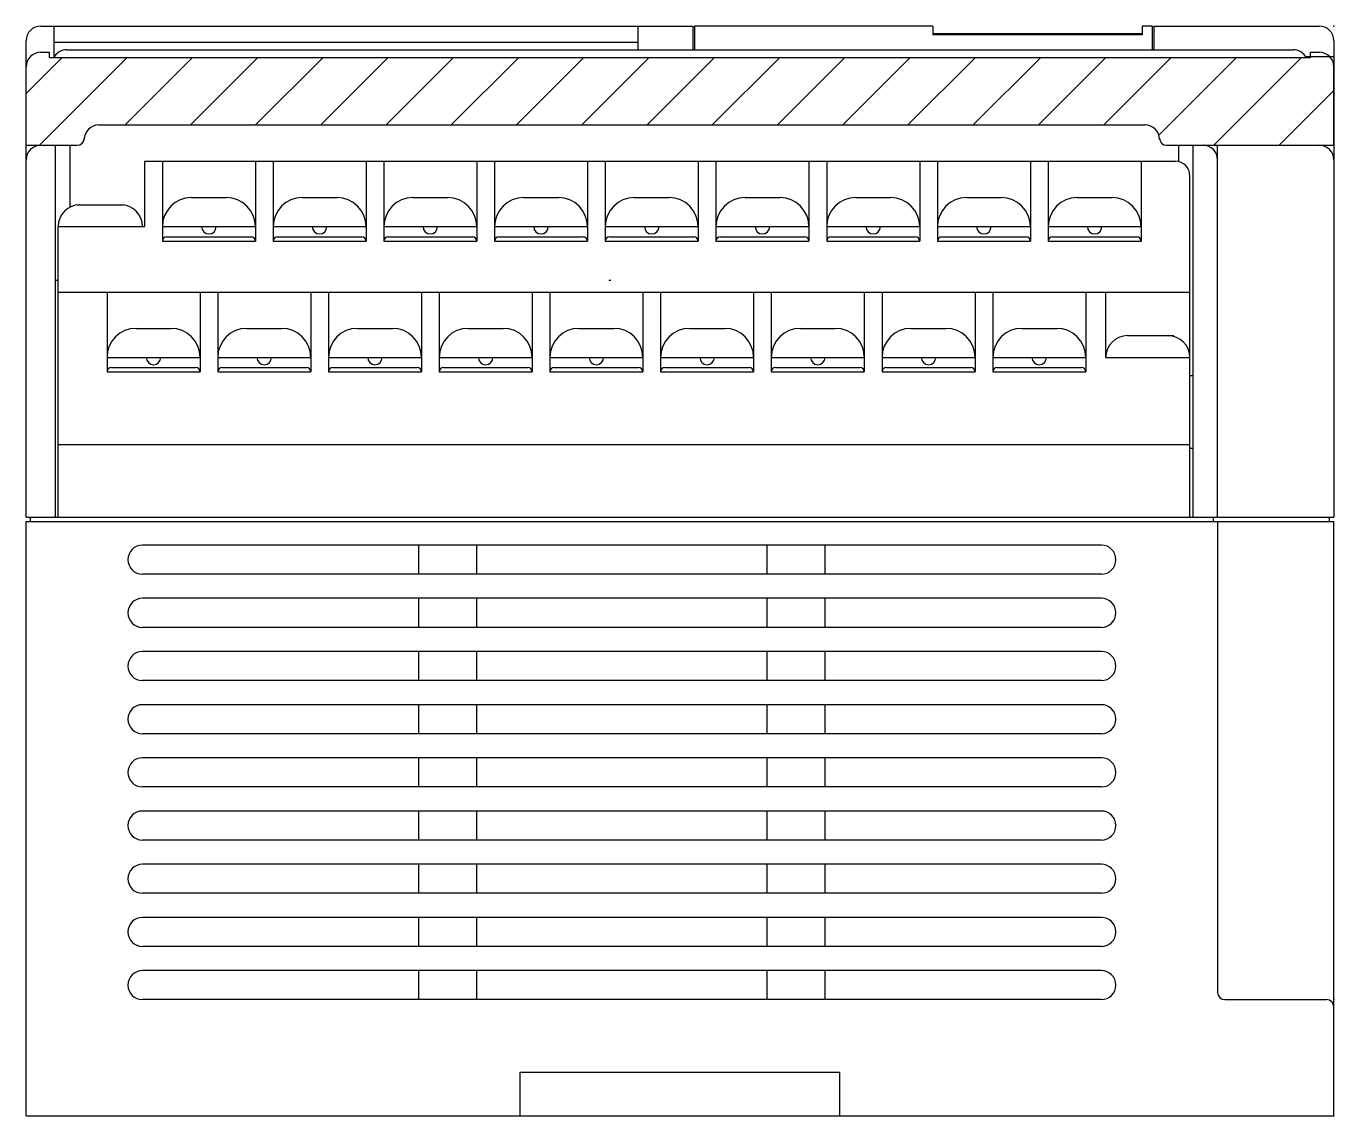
# Model space of a CAD drawing. Extents: x -157 to 170, y -125 to 114.
# Drawn here: x -49.7 to 40.3, y -124.5 to -49.5 of the extents above; entities that cross this region are included whole.
import ezdxf

# ---------------------------------------------------------------- set-up
doc = ezdxf.new("R2010")
doc.units = 0
doc.layers.get('0').update_dxf_attribs({"linetype": 'CONTINUOUS'})

msp = doc.modelspace()

# ---------------------------------------------------------------- linework, layer by layer
at = {"color": 7, "linetype": 'CONTINUOUS'}
for p, q in [((-48.665741, -49.521698), (-47.765739, -49.521698)), ((-47.765739, -49.521698), (-3.76574, -49.521698)), ((-47.765739, -49.521698), (-47.765739, -51.679562)), ((-7.56574, -49.521698), (-7.56574, -51.141197)), ((-3.76574, -51.141197), (-3.76574, -49.521698)), ((-3.66574, -49.521698), (-3.66574, -51.141197)), ((12.734261, -49.521698), (-3.66574, -49.521698)), ((-3.66574, -49.521698), (-3.66574, -51.141197)), ((12.734261, -49.521698), (12.734261, -50.121696)), ((12.734261, -50.021698), (27.13426, -50.021698)), ((27.13426, -50.121696), (12.734261, -50.121696)), ((27.834261, -49.521698), (27.13426, -49.521698)), ((27.13426, -49.521698), (27.13426, -50.121696)), ((27.834261, -49.521698), (27.834261, -51.141197)), ((27.934261, -49.521698), (27.934261, -51.141197)), ((27.934261, -49.521698), (39.334259, -49.521698)), ((-49.665741, -58.721699), (-49.665741, -50.521698)), ((-47.765739, -50.621696), (-7.56574, -50.621696)), ((-46.865738, -51.141197), (37.53426, -51.141197)), ((40.334259, -50.521698), (40.334259, -64.521698)), ((-49.66574, -54.15083), (-47.194477, -51.679563)), ((-48.746476, -57.721697), (-42.704354, -51.679563)), ((-48.665741, -51.321926), (-48.065739, -51.321926)), ((-48.065739, -51.679562), (-48.065739, -51.321926)), ((-48.065739, -51.679562), (38.734261, -51.679562)), ((-42.856355, -56.321697), (-38.21423, -51.679563)), ((-38.366231, -56.321697), (-33.724107, -51.679563)), ((-33.876108, -56.321697), (-29.233983, -51.679563)), ((-29.385984, -56.321697), (-24.74386, -51.679563)), ((-24.895861, -56.321697), (-20.253736, -51.679563)), ((-20.405737, -56.321697), (-15.763612, -51.679563)), ((-15.915614, -56.321697), (-11.273489, -51.679563)), ((-11.42549, -56.321697), (-6.783365, -51.679563)), ((-6.935366, -56.321697), (-2.293242, -51.679563)), ((-2.445243, -56.321697), (2.196882, -51.679563)), ((2.044881, -56.321697), (6.687005, -51.679563)), ((6.535004, -56.321697), (11.177129, -51.679563)), ((11.025128, -56.321697), (15.667253, -51.679563)), ((15.515251, -56.321697), (20.157376, -51.679563)), ((20.005375, -56.321697), (24.6475, -51.679563)), ((24.495499, -56.321697), (29.137623, -51.679563)), ((28.287582, -57.019739), (33.627747, -51.679563)), ((32.075748, -57.721697), (38.11787, -51.679563)), ((38.388729, -51.621696), (40.334259, -51.621696)), ((38.734261, -51.679562), (38.734261, -51.321926)), ((38.734261, -51.321926), (39.334259, -51.321926)), ((40.334259, -52.121696), (40.334259, -83.321693)), ((-49.665741, -57.721699), (-49.665741, -52.321926)), ((40.334259, -57.721699), (40.334259, -52.321926)), ((36.565872, -57.721697), (40.33426, -53.953301)), ((-44.665741, -56.321697), (27.334261, -56.321697)), ((-45.665741, -57.321697), (-45.665741, -57.221699)), ((28.334261, -57.321697), (28.334261, -57.221699)), ((-49.665741, -57.721699), (-46.165741, -57.721699)), ((-48.665741, -57.721699), (-46.665741, -57.721699)), ((-47.665741, -57.721699), (-47.665741, -83.321693)), ((-46.665741, -57.721699), (-46.665741, -61.997696)), ((28.834261, -57.721699), (40.334259, -57.721699)), ((29.634279, -57.721699), (29.634279, -58.821697)), ((30.634279, -57.721699), (39.334259, -57.721699)), ((30.634279, -57.721699), (30.634279, -83.321693)), ((32.334259, -58.721699), (32.334259, -57.721699)), ((-49.665741, -83.321693), (-49.665741, -58.721699)), ((-41.510738, -58.821697), (29.42926, -58.821697)), ((-41.510738, -58.821697), (-41.510738, -63.321697)), ((-40.290741, -58.821697), (-40.290741, -64.321693)), ((-33.890739, -58.821697), (-33.890739, -64.321693)), ((-32.670738, -58.821697), (-32.670738, -64.321693)), ((-26.270741, -58.821697), (-26.270741, -64.321693)), ((-25.050739, -58.821697), (-25.050739, -64.321693)), ((-18.65074, -58.821697), (-18.65074, -64.321693)), ((-17.43074, -58.821697), (-17.43074, -64.321693)), ((-11.03074, -58.821697), (-11.03074, -64.321693)), ((-9.81074, -58.821697), (-9.81074, -64.321693)), ((-3.41074, -58.821697), (-3.41074, -63.319893)), ((-3.41074, -58.821697), (-3.41074, -64.321693)), ((-2.19074, -58.821697), (-2.19074, -64.321693)), ((-2.19074, -58.821697), (-2.19074, -64.321693)), ((4.20926, -58.821697), (4.20926, -64.321693)), ((4.20926, -58.821697), (4.20926, -64.321693)), ((5.42926, -58.821697), (5.42926, -64.321693)), ((5.42926, -58.821697), (5.42926, -64.321693)), ((11.829261, -58.821697), (11.829261, -64.321693)), ((11.829261, -58.821697), (11.829261, -64.321693)), ((13.04926, -58.821697), (13.04926, -64.321693)), ((13.04926, -58.821697), (13.04926, -64.321693)), ((19.449261, -58.821697), (19.449261, -64.321693)), ((20.66926, -58.821697), (20.66926, -64.321693)), ((27.06926, -58.821697), (27.06926, -64.321693)), ((32.334259, -83.321693), (32.334259, -58.721699)), ((30.42926, -83.321693), (30.42926, -59.821697)), ((-46.16074, -61.821697), (-42.960739, -61.821697)), ((-38.290741, -61.321697), (-35.890739, -61.321697)), ((-30.67074, -61.321697), (-28.270741, -61.321697)), ((-23.050739, -61.321697), (-20.65074, -61.321697)), ((-15.430739, -61.321697), (-13.03074, -61.321697)), ((-7.81074, -61.321697), (-5.410739, -61.321697)), ((-7.81074, -61.321697), (-5.410739, -61.321697)), ((-0.19074, -61.321697), (2.20926, -61.321697)), ((-0.19074, -61.321697), (2.20926, -61.321697)), ((7.42926, -61.321697), (9.829261, -61.321697)), ((7.42926, -61.321697), (9.829261, -61.321697)), ((15.04926, -61.321697), (17.449261, -61.321697)), ((22.66926, -61.321697), (25.06926, -61.321697)), ((-47.460739, -63.321697), (-41.510738, -63.321697)), ((-47.460739, -83.321693), (-47.460739, -63.321697)), ((-40.290741, -63.321697), (-33.890739, -63.321697)), ((-32.670738, -63.321697), (-26.270741, -63.321697)), ((-25.050739, -63.321697), (-18.65074, -63.321697)), ((-17.43074, -63.321697), (-11.03074, -63.321697)), ((-9.81074, -63.321697), (-3.41074, -63.321697)), ((-9.81074, -63.321697), (-3.41074, -63.321697)), ((-2.19074, -63.321697), (4.20926, -63.321697)), ((-2.19074, -63.321697), (4.20926, -63.321697)), ((5.42926, -63.321697), (11.829261, -63.321697)), ((5.42926, -63.321697), (11.829261, -63.321697)), ((13.04926, -63.321697), (19.449261, -63.321697)), ((20.66926, -63.321697), (27.06926, -63.321697)), ((-40.290741, -64.321693), (-33.890739, -64.321693)), ((-39.990738, -64.021698), (-34.190739, -64.021698)), ((-32.670738, -64.321693), (-26.270741, -64.321693)), ((-32.370739, -64.021698), (-26.57074, -64.021698)), ((-25.050739, -64.321693), (-18.65074, -64.321693)), ((-24.75074, -64.021698), (-18.950739, -64.021698)), ((-17.43074, -64.321693), (-11.03074, -64.321693)), ((-17.130739, -64.021698), (-11.33074, -64.021698)), ((-9.81074, -64.321693), (-3.41074, -64.321693)), ((-9.81074, -64.321693), (-3.41074, -64.321693)), ((-9.510739, -64.021698), (-3.71074, -64.021698)), ((-9.510739, -64.021698), (-3.71074, -64.021698)), ((-2.19074, -64.321693), (4.20926, -64.321693)), ((-2.19074, -64.321693), (4.20926, -64.321693)), ((-1.89074, -64.021698), (3.90926, -64.021698)), ((-1.89074, -64.021698), (3.90926, -64.021698)), ((5.42926, -64.321693), (11.829261, -64.321693)), ((5.42926, -64.321693), (11.829261, -64.321693)), ((5.72926, -64.021698), (11.529261, -64.021698)), ((5.72926, -64.021698), (11.529261, -64.021698)), ((13.04926, -64.321693), (19.449261, -64.321693)), ((13.34926, -64.021698), (19.14926, -64.021698)), ((20.66926, -64.321693), (27.06926, -64.321693)), ((20.969261, -64.021698), (26.76926, -64.021698)), ((-47.460739, -67.021698), (-47.665741, -67.021698)), ((-9.436182, -67.021698), (-9.55624, -67.021698)), ((-47.460739, -67.821693), (30.42926, -67.821693)), ((-44.100739, -67.821693), (-44.100739, -73.321693)), ((-37.700741, -67.821693), (-37.700741, -73.321693)), ((-36.48074, -67.821693), (-36.48074, -73.321693)), ((-30.08074, -67.821693), (-30.08074, -73.321693)), ((-28.860739, -67.821693), (-28.860739, -73.321693)), ((-22.460739, -67.821693), (-22.460739, -73.321693)), ((-21.24074, -67.821693), (-21.24074, -73.321693)), ((-14.840739, -67.821693), (-14.840739, -73.321693)), ((-13.62074, -67.821693), (-13.62074, -73.321693)), ((-7.22074, -67.821693), (-7.22074, -73.321693)), ((-6.00074, -67.821693), (-6.00074, -73.321693)), ((0.39926, -67.821693), (0.39926, -72.175591)), ((0.39926, -67.821693), (0.39926, -73.321693)), ((1.61926, -67.821693), (1.61926, -73.321693)), ((8.01926, -67.821693), (8.01926, -73.321693)), ((9.239261, -67.821693), (9.239261, -73.321693)), ((15.63926, -67.821693), (15.63926, -73.321693)), ((16.859261, -67.821693), (16.859261, -73.321693)), ((23.25926, -67.821693), (23.25926, -73.321693)), ((24.629261, -67.821693), (24.629261, -72.321693)), ((-42.100739, -70.321693), (-39.700741, -70.321693)), ((-34.48074, -70.321693), (-32.080738, -70.321693)), ((-26.860739, -70.321693), (-24.460739, -70.321693)), ((-19.24074, -70.321693), (-16.84074, -70.321693)), ((-11.62074, -70.321693), (-9.220739, -70.321693)), ((-4.00074, -70.321693), (-1.60074, -70.321693)), ((-4.00074, -70.321693), (-1.60074, -70.321693)), ((3.61926, -70.321693), (6.01926, -70.321693)), ((3.61926, -70.321693), (6.01926, -70.321693)), ((11.239261, -70.321693), (13.63926, -70.321693)), ((11.239261, -70.321693), (13.63926, -70.321693)), ((18.859261, -70.321693), (21.25926, -70.321693)), ((26.129261, -70.821693), (29.32926, -70.821693)), ((-44.100739, -72.321693), (-37.700741, -72.321693)), ((-36.48074, -72.321693), (-30.08074, -72.321693)), ((-28.860739, -72.321693), (-22.460739, -72.321693)), ((-21.24074, -72.321693), (-14.840739, -72.321693)), ((-13.62074, -72.321693), (-7.22074, -72.321693)), ((-6.00074, -72.321693), (0.39926, -72.321693)), ((-6.00074, -72.321693), (0.39926, -72.321693)), ((1.61926, -72.321693), (8.01926, -72.321693)), ((1.61926, -72.321693), (8.01926, -72.321693)), ((9.239261, -72.321693), (15.63926, -72.321693)), ((9.239261, -72.321693), (15.63926, -72.321693)), ((16.859261, -72.321693), (23.25926, -72.321693)), ((24.629261, -72.321693), (30.42926, -72.321693)), ((-44.100739, -73.321693), (-37.700741, -73.321693)), ((-43.800739, -73.021698), (-38.00074, -73.021698)), ((-36.48074, -73.321693), (-30.08074, -73.321693)), ((-36.18074, -73.021698), (-30.380739, -73.021698)), ((-28.860739, -73.321693), (-22.460739, -73.321693)), ((-28.56074, -73.021698), (-22.76074, -73.021698)), ((-21.24074, -73.321693), (-14.840739, -73.321693)), ((-20.940739, -73.021698), (-15.140739, -73.021698)), ((-13.62074, -73.321693), (-7.22074, -73.321693)), ((-13.32074, -73.021698), (-7.52074, -73.021698)), ((-6.00074, -73.321693), (0.39926, -73.321693)), ((-6.00074, -73.321693), (0.39926, -73.321693)), ((-5.700739, -73.021698), (0.09926, -73.021698)), ((-5.700739, -73.021698), (0.09926, -73.021698)), ((1.61926, -73.321693), (8.01926, -73.321693)), ((1.61926, -73.321693), (8.01926, -73.321693)), ((1.91926, -73.021698), (7.71926, -73.021698)), ((1.91926, -73.021698), (7.71926, -73.021698)), ((9.239261, -73.321693), (15.63926, -73.321693)), ((9.239261, -73.321693), (15.63926, -73.321693)), ((9.53926, -73.021698), (15.33926, -73.021698)), ((9.53926, -73.021698), (15.33926, -73.021698)), ((16.859261, -73.321693), (23.25926, -73.321693)), ((17.15926, -73.021698), (22.959261, -73.021698)), ((30.42926, -73.571693), (30.634279, -73.571693)), ((-47.460739, -78.321693), (30.42926, -78.321693)), ((30.42926, -78.571693), (30.634279, -78.571693)), ((-49.665741, -83.321693), (-47.665741, -83.321693)), ((-49.665741, -124.521698), (-49.665741, -83.621696)), ((-49.665741, -83.621696), (40.334259, -83.621696)), ((-49.365738, -83.321693), (-47.865738, -83.321693)), ((-49.365738, -83.321693), (40.03426, -83.321693)), ((-49.365738, -83.621696), (-49.365738, -83.321693)), ((-47.865738, -83.321693), (31.03426, -83.321693)), ((-47.460739, -83.321693), (30.42926, -83.321693)), ((30.634279, -83.321693), (40.334259, -83.321693)), ((32.03426, -83.321693), (32.03426, -83.621696)), ((32.334259, -83.621696), (32.334259, -116.021698)), ((40.03426, -83.621696), (40.03426, -83.321693)), ((40.334259, -124.521698), (40.334259, -83.621696)), ((24.334261, -85.241699), (-41.665741, -85.241699)), ((-22.665739, -85.241699), (-22.665739, -87.241699)), ((-18.665739, -85.241699), (-18.665739, -87.241699)), ((1.33426, -87.241699), (1.33426, -85.241699)), ((5.33426, -87.241699), (5.33426, -85.241699)), ((24.334261, -87.241699), (-41.665741, -87.241699)), ((24.334261, -88.901695), (-41.665741, -88.901695)), ((-22.665739, -88.901695), (-22.665739, -90.901695)), ((-18.665739, -88.901695), (-18.665739, -90.901695)), ((1.33426, -90.901695), (1.33426, -88.901695)), ((5.33426, -90.901695), (5.33426, -88.901695)), ((24.334261, -90.901695), (-41.665741, -90.901695)), ((24.334261, -92.561699), (-41.665741, -92.561699)), ((-22.665739, -92.561699), (-22.665739, -94.561699)), ((-18.665739, -92.561699), (-18.665739, -94.561699)), ((1.33426, -94.561699), (1.33426, -92.561699)), ((5.33426, -94.561699), (5.33426, -92.561699)), ((24.334261, -94.561699), (-41.665741, -94.561699)), ((24.334261, -96.221695), (-41.665741, -96.221695)), ((-22.665739, -96.221695), (-22.665739, -98.221695)), ((-18.665739, -96.221695), (-18.665739, -98.221695)), ((1.33426, -98.221695), (1.33426, -96.221695)), ((5.33426, -98.221695), (5.33426, -96.221695)), ((24.334261, -98.221695), (-41.665741, -98.221695)), ((24.334261, -99.881699), (-41.665741, -99.881699)), ((-22.665739, -99.881699), (-22.665739, -101.881699)), ((-18.665739, -99.881699), (-18.665739, -101.881699)), ((1.33426, -101.881699), (1.33426, -99.881699)), ((5.33426, -101.881699), (5.33426, -99.881699)), ((24.334261, -101.881699), (-41.665741, -101.881699)), ((24.334261, -103.541695), (-41.665741, -103.541695)), ((-22.665739, -103.541695), (-22.665739, -105.541695)), ((-18.665739, -103.541695), (-18.665739, -105.541695)), ((1.33426, -105.541695), (1.33426, -103.541695)), ((5.33426, -105.541695), (5.33426, -103.541695)), ((24.334261, -105.541695), (-41.665741, -105.541695)), ((24.334261, -107.201698), (-41.665741, -107.201698)), ((-22.665739, -107.201698), (-22.665739, -109.201698)), ((-18.665739, -107.201698), (-18.665739, -109.201698)), ((1.33426, -109.201698), (1.33426, -107.201698)), ((5.33426, -109.201698), (5.33426, -107.201698)), ((24.334261, -109.201698), (-41.665741, -109.201698)), ((24.334261, -110.861694), (-41.665741, -110.861694)), ((-22.665739, -110.861694), (-22.665739, -112.861694)), ((-18.665739, -110.861694), (-18.665739, -112.861694)), ((1.33426, -112.861694), (1.33426, -110.861694)), ((5.33426, -112.861694), (5.33426, -110.861694)), ((24.334261, -112.861694), (-41.665741, -112.861694)), ((24.334261, -114.521698), (-41.665741, -114.521698)), ((-22.665739, -114.521698), (-22.665739, -116.521698)), ((-18.665739, -114.521698), (-18.665739, -116.521698)), ((1.33426, -116.521698), (1.33426, -114.521698)), ((5.33426, -116.521698), (5.33426, -114.521698)), ((24.334261, -116.521698), (-41.665741, -116.521698)), ((32.834259, -116.521698), (39.834259, -116.521698)), ((-15.66574, -121.521698), (6.33426, -121.521698)), ((-15.66574, -124.521698), (-15.66574, -121.521698)), ((6.33426, -124.521698), (6.33426, -121.521698)), ((-49.665741, -124.521698), (40.334259, -124.521698))]:
    msp.add_line(p, q, dxfattribs=at)
for centre, radius, start, end in [((-48.665741, -50.521698), 1, 90, 180), ((39.334259, -50.521698), 1, 0, 90), ((-46.865738, -52.141197), 1, 90, 152.507402), ((37.53426, -52.141197), 1, 27.492698, 90), ((-48.665741, -52.321926), 1, 90, 180), ((39.334259, -52.321926), 1, 0, 90), ((-44.665741, -57.321697), 1, 90, 180), ((27.334261, -57.321697), 1, 0, 90), ((-46.165741, -57.221699), 0.5, 270, 0), ((28.834261, -57.221699), 0.5, 180, 270), ((-48.665741, -58.721699), 1, 90, 180), ((31.334261, -58.721699), 1, 0, 90), ((39.334259, -58.721699), 1, 0, 90), ((29.42926, -59.821697), 1, 0, 90), ((-45.960739, -63.321697), 1.5, 90, 180), ((-43.16074, -63.321697), 1.5, 0, 90), ((-38.290741, -63.321697), 2, 90, 180), ((-35.890739, -63.321697), 2, 0, 90), ((-30.67074, -63.321697), 2, 90, 180), ((-28.270741, -63.321697), 2, 0, 90), ((-23.050739, -63.321697), 2, 90, 180), ((-20.65074, -63.321697), 2, 0, 90), ((-15.430739, -63.321697), 2, 90, 180), ((-13.03074, -63.321697), 2, 0, 90), ((-7.81074, -63.321697), 2, 90, 180), ((-7.81074, -63.321697), 2, 90, 180), ((-5.410739, -63.321697), 2, 0, 90), ((-5.410739, -63.321697), 2, 0, 90), ((-0.19074, -63.321697), 2, 90, 180), ((-0.19074, -63.321697), 2, 90, 180), ((2.20926, -63.321697), 2, 0, 90), ((2.20926, -63.321697), 2, 0, 90), ((7.42926, -63.321697), 2, 90, 180), ((7.42926, -63.321697), 2, 90, 180), ((9.829261, -63.321697), 2, 0, 90), ((9.829261, -63.321697), 2, 0, 90), ((15.04926, -63.321697), 2, 90, 180), ((17.449261, -63.321697), 2, 0, 90), ((22.66926, -63.321697), 2, 90, 180), ((25.06926, -63.321697), 2, 0, 90), ((-37.09074, -63.321697), 0.5, 180, 0), ((-29.470739, -63.321697), 0.5, 180, 0), ((-21.85074, -63.321697), 0.5, 180, 0), ((-14.23074, -63.321697), 0.5, 180, 0), ((-6.61074, -63.321697), 0.5, 180, 0), ((-6.61074, -63.321697), 0.5, 180, 0), ((1.00926, -63.321697), 0.5, 180, 0), ((1.00926, -63.321697), 0.5, 180, 0), ((8.62926, -63.321697), 0.5, 180, 0), ((8.62926, -63.321697), 0.5, 180, 0), ((16.24926, -63.321697), 0.5, 180, 0), ((23.869261, -63.321697), 0.5, 180, 0), ((-39.990738, -64.321693), 0.3, 90, 180), ((-34.190739, -64.321693), 0.3, 0, 90), ((-32.370739, -64.321693), 0.3, 90, 180), ((-26.57074, -64.321693), 0.3, 0, 90), ((-24.75074, -64.321693), 0.3, 90, 180), ((-18.950739, -64.321693), 0.3, 0, 90), ((-17.130739, -64.321693), 0.3, 90, 180), ((-11.33074, -64.321693), 0.3, 0, 90), ((-9.510739, -64.321693), 0.3, 90, 180), ((-3.71074, -64.321693), 0.3, 0, 90), ((-3.71074, -64.321693), 0.3, 0, 90), ((-1.89074, -64.321693), 0.3, 90, 180), ((-1.89074, -64.321693), 0.3, 90, 180), ((3.90926, -64.321693), 0.3, 0, 90), ((3.90926, -64.321693), 0.3, 0, 90), ((5.72926, -64.321693), 0.3, 90, 180), ((5.72926, -64.321693), 0.3, 90, 180), ((11.529261, -64.321693), 0.3, 0, 90), ((11.529261, -64.321693), 0.3, 0, 90), ((13.34926, -64.321693), 0.3, 90, 180), ((13.34926, -64.321693), 0.3, 90, 180), ((19.14926, -64.321693), 0.3, 0, 90), ((20.969261, -64.321693), 0.3, 90, 180), ((26.76926, -64.321693), 0.3, 0, 90), ((-42.100739, -72.321693), 2, 90, 180), ((-39.700741, -72.321693), 2, 0, 90), ((-34.48074, -72.321693), 2, 90, 180), ((-32.080738, -72.321693), 2, 0, 90), ((-26.860739, -72.321693), 2, 90, 180), ((-24.460739, -72.321693), 2, 0, 90), ((-19.24074, -72.321693), 2, 90, 180), ((-16.84074, -72.321693), 2, 0, 90), ((-11.62074, -72.321693), 2, 90, 180), ((-9.220739, -72.321693), 2, 0, 90), ((-4.00074, -72.321693), 2, 90, 180), ((-4.00074, -72.321693), 2, 90, 180), ((-1.60074, -72.321693), 2, 0, 90), ((-1.60074, -72.321693), 2, 0, 90), ((3.61926, -72.321693), 2, 90, 180), ((3.61926, -72.321693), 2, 90, 180), ((6.01926, -72.321693), 2, 0, 90), ((6.01926, -72.321693), 2, 0, 90), ((11.239261, -72.321693), 2, 90, 180), ((11.239261, -72.321693), 2, 90, 180), ((13.63926, -72.321693), 2, 0, 90), ((13.63926, -72.321693), 2, 0, 90), ((18.859261, -72.321693), 2, 90, 180), ((21.25926, -72.321693), 2, 0, 90), ((26.129261, -72.321693), 1.5, 90, 180), ((28.92926, -72.321693), 1.5, 0, 90), ((-40.900738, -72.321693), 0.5, 180, 0), ((-33.280739, -72.321693), 0.5, 180, 0), ((-25.66074, -72.321693), 0.5, 180, 0), ((-18.040739, -72.321693), 0.5, 180, 0), ((-10.420739, -72.321693), 0.5, 180, 0), ((-2.80074, -72.321693), 0.5, 180, 0), ((-2.80074, -72.321693), 0.5, 180, 0), ((4.819261, -72.321693), 0.5, 180, 0), ((4.819261, -72.321693), 0.5, 180, 0), ((12.43926, -72.321693), 0.5, 180, 0), ((12.43926, -72.321693), 0.5, 180, 0), ((20.059261, -72.321693), 0.5, 180, 0), ((-43.800739, -73.321693), 0.3, 90, 180), ((-38.00074, -73.321693), 0.3, 0, 90), ((-36.18074, -73.321693), 0.3, 90, 180), ((-30.380739, -73.321693), 0.3, 0, 90), ((-28.56074, -73.321693), 0.3, 90, 180), ((-22.76074, -73.321693), 0.3, 0, 90), ((-20.940739, -73.321693), 0.3, 90, 180), ((-15.140739, -73.321693), 0.3, 0, 90), ((-13.32074, -73.321693), 0.3, 90, 180), ((-7.52074, -73.321693), 0.3, 0, 90), ((-5.700739, -73.321693), 0.3, 90, 180), ((0.09926, -73.321693), 0.3, 0, 90), ((0.09926, -73.321693), 0.3, 0, 90), ((1.91926, -73.321693), 0.3, 90, 180), ((1.91926, -73.321693), 0.3, 90, 180), ((7.71926, -73.321693), 0.3, 0, 90), ((7.71926, -73.321693), 0.3, 0, 90), ((9.53926, -73.321693), 0.3, 90, 180), ((9.53926, -73.321693), 0.3, 90, 180), ((15.33926, -73.321693), 0.3, 0, 90), ((15.33926, -73.321693), 0.3, 0, 90), ((17.15926, -73.321693), 0.3, 90, 180), ((17.15926, -73.321693), 0.3, 90, 180), ((22.959261, -73.321693), 0.3, 0, 90), ((-41.665741, -86.241699), 1, 90, 270), ((24.334261, -86.241699), 1, 270, 90), ((-41.665741, -89.901695), 1, 90, 270), ((24.334261, -89.901695), 1, 270, 90), ((-41.665741, -93.561699), 1, 90, 270), ((24.334261, -93.561699), 1, 270, 90), ((-41.665741, -97.221695), 1, 90, 270), ((24.334261, -97.221695), 1, 270, 90), ((-41.665741, -100.881699), 1, 90, 270), ((24.334261, -100.881699), 1, 270, 90), ((-41.665741, -104.541695), 1, 90, 270), ((24.334261, -104.541695), 1, 270, 90), ((-41.665741, -108.201698), 1, 90, 270), ((24.334261, -108.201698), 1, 270, 90), ((-41.665741, -111.861694), 1, 90, 270), ((24.334261, -111.861694), 1, 270, 90), ((-41.665741, -115.521698), 1, 90, 270), ((24.334261, -115.521698), 1, 270, 90), ((32.834259, -116.021698), 0.5, 180, 270), ((39.834259, -117.021698), 0.5, 0, 90)]:
    msp.add_arc(centre, radius, start, end, dxfattribs=at)
for p in [(40.334259, -49.521698), (40.334259, -116.521698), (40.334259, -124.521698), (40.334259, -124.521698)]:
    msp.add_point(p, dxfattribs=at)

doc.saveas('drawing.dxf')
